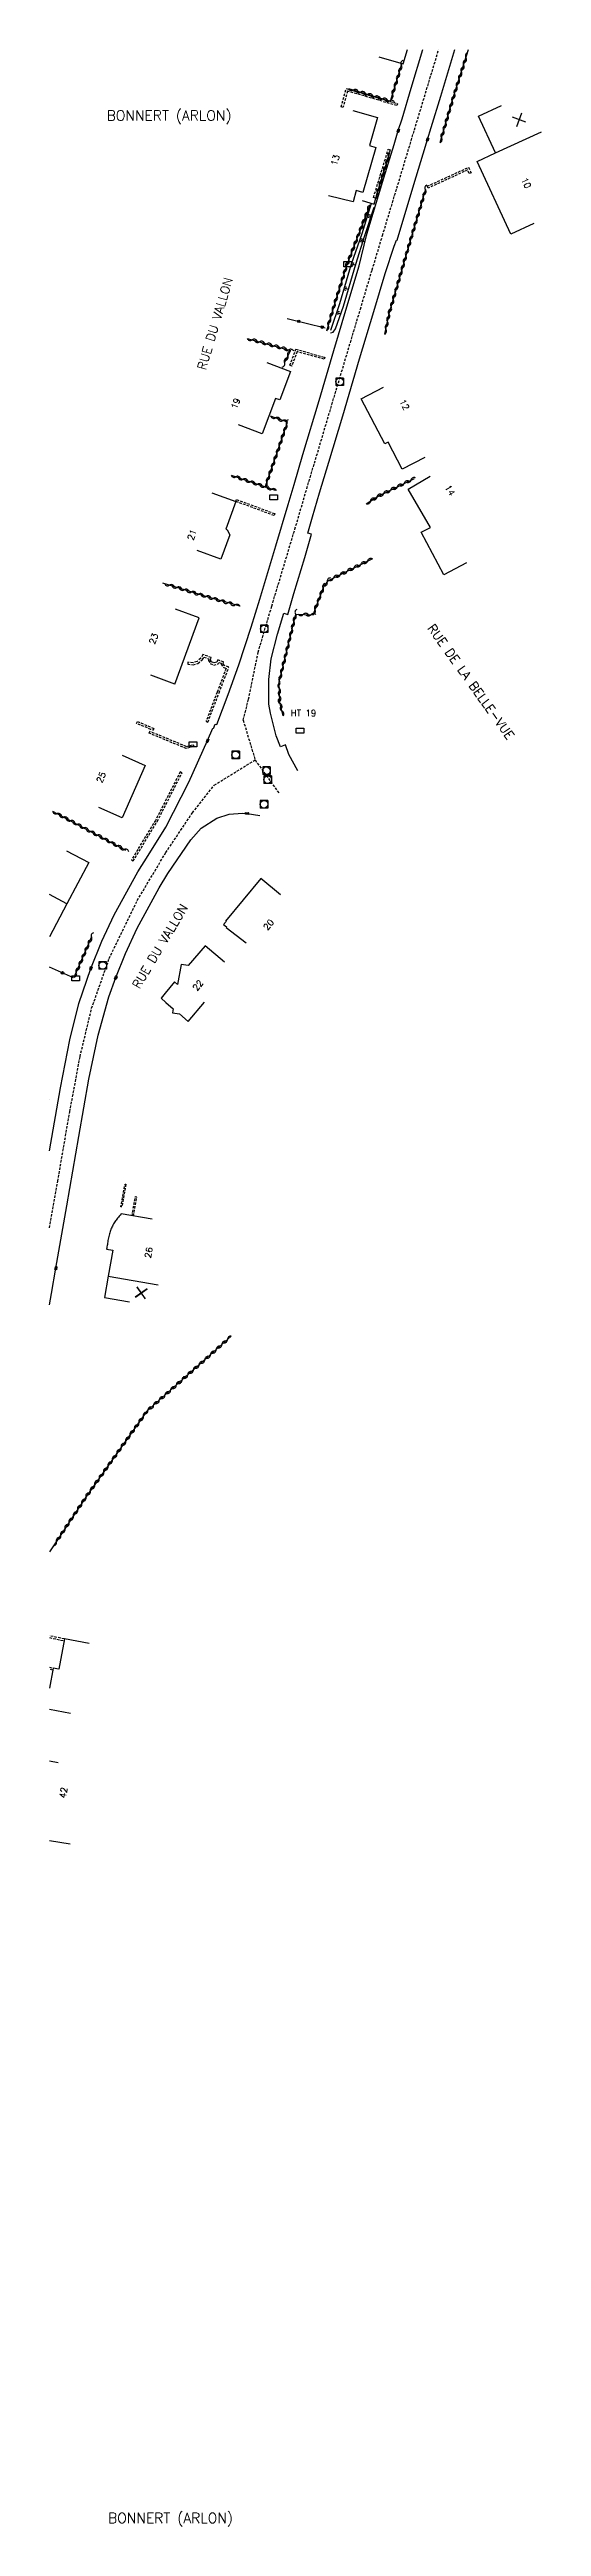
# Model space of a CAD drawing. Header units: millimetres. Extents: x 255000 to 256000, y 43000 to 44000.
# Drawn here: x 255000 to 255097, y 43512.3 to 44000 of the extents above; entities that cross this region are included whole.
import ezdxf
from ezdxf.enums import TextEntityAlignment as Align

# ---------------------------------------------------------------- set-up
doc = ezdxf.new("R2010")
doc.units = ezdxf.units.MM
doc.linetypes.add('DASHED', pattern=[0.75, 0.5, -0.25])
doc.layers.get('0').update_dxf_attribs({"linetype": 'CONTINUOUS'})
for name, color, linetype in [('W0001', 6, 'DASHED'), ('W0008', 7, 'CONTINUOUS'), ('W0100', 7, 'CONTINUOUS'), ('W0105', 7, 'CONTINUOUS'), ('W0112', 1, 'DASHED'), ('W0211', 2, 'CONTINUOUS'), ('W0310', 3, 'CONTINUOUS'), ('W0322', 7, 'CONTINUOUS'), ('W0400', 7, 'CONTINUOUS'), ('W0420', 7, 'CONTINUOUS'), ('W0980', 7, 'CONTINUOUS'), ('W0984', 7, 'CONTINUOUS'), ('W0989', 7, 'CONTINUOUS'), ('W0991', 7, 'CONTINUOUS'), ('W1102', 7, 'CONTINUOUS'), ('W1471', 7, 'CONTINUOUS')]:
    doc.layers.add(name, color=color, linetype=linetype)
doc.styles.get("Standard").update_dxf_attribs({"font": 'romans.shx', "width": 0.85})

# ---------------------------------------------------------------- blocks, each defined once
blk = doc.blocks.new('T420')
for p, q in [((0.75, 0.75), (-0.75, 0.75)), ((-0.75, 0.75), (-0.75, -0.75)), ((0.75, 0.75), (0.75, -0.75)), ((0.75, -0.75), (-0.75, -0.75))]:
    blk.add_line(p, q)
blk.add_ellipse((0, 0), major_axis=(-0.53, 0.53), ratio=1, start_param=3.926991, end_param=10.210176)
blk = doc.blocks.new('T1471')
at = {"color": 0, "linetype": 'Continuous', "flags": 128}
blk.add_lwpolyline([(-0.75, -0.5), (-0.75, 0.5), (0.75, 0.5), (0.75, -0.5), (-0.75, -0.5)], dxfattribs=at)
blk = doc.blocks.new('T400')
for p, q in [((-0.15, 0.3), (0.15, 0.3)), ((-0.15, -0.25), (-0.15, 0.3)), ((-0.15, 0.15), (0.15, 0.15)), ((-0.15, 0), (0.15, 0)), ((0.15, 0.3), (0.15, -0.25)), ((-0.15, -0.15), (0.15, -0.15)), ((-0.15, -0.25), (-0.15, -0.3)), ((-0.15, -0.3), (0.15, -0.3)), ((0.15, -0.3), (0.15, -0.25))]:
    blk.add_line(p, q)
blk = doc.blocks.new('t991o')
at = {"color": 0, "linetype": 'Continuous'}
for p, q in [((-1, 1), (1, -1)), ((-1, -1), (1, 1))]:
    blk.add_line(p, q, dxfattribs=at)
blk = doc.blocks.new('t322o')
at = {"color": 0, "linetype": 'Continuous'}
for radius in [0.25, 0.15]:
    blk.add_circle((0, 0), radius, dxfattribs=at)
blk = doc.blocks.new('t310o')
at = {"color": 0, "linetype": 'Continuous'}
for centre, start, end in [((-0.5, 0.38), 216.8699, 323.1304), ((0.5, -0.37), 36.8699, 143.1303)]:
    blk.add_arc(centre, 0.625, start, end, dxfattribs=at)
blk = doc.blocks.new('t211o')
at = {"color": 0, "linetype": 'Continuous'}
for p, q in [((-0.29, 0.5), (-0.29, 0)), ((0, 1), (0, 0)), ((0.29, 0.5), (0.29, 0))]:
    blk.add_line(p, q, dxfattribs=at)

msp = doc.modelspace()

# ---------------------------------------------------------------- linework, layer by layer
at = {"layer": 'W0001'}
msp.add_line((255065.63, 43963.38), (255076.7, 44000), dxfattribs=at)
for points in [[(255038.17, 43867.95), (255039.23, 43872.05), (255041.12, 43881.3), (255043.79, 43890.36), (255048.36, 43905.56), (255050.71, 43913.53), (255061.26, 43948.88), (255063.59, 43956.63), (255065.63, 43963.38)], [(255038.17, 43867.95), (255040.52, 43860.11), (255045.2, 43853.59)], [(255000, 43767.96), (255001.62, 43777.16), (255004, 43790.83), (255006.02, 43801.68), (255008.3, 43811.2), (255011.77, 43821.01), (255017.29, 43832.43), (255022.92, 43841.87), (255028.16, 43849.71), (255032.47, 43855.12), (255040.52, 43860.11)]]:
    msp.add_lwpolyline(points, dxfattribs=at)
at = {"layer": 'W0008'}
for points in [[(255032.29, 43866.31), (255032.67, 43867.18), (255032.96, 43867.11), (255035.23, 43873), (255037.3, 43878.85), (255039.77, 43886.27), (255041.43, 43891.75), (255044.61, 43902.27), (255047.03, 43910.39), (255048.19, 43914.38), (255049.95, 43920.28), (255053.14, 43930.91), (255056.02, 43940.72), (255058.61, 43949.36), (255061.01, 43957.4), (255062.46, 43963.38), (255062.73, 43964.27), (255065.92, 43974.73), (255067.93, 43981.3), (255068.74, 43984.03), (255069.47, 43986.38), (255071.27, 43992.41), (255073.55, 44000)], [(255043.56, 43869.32), (255043.24, 43871.11), (255043.22, 43875.98), (255043.7, 43880.04), (255044.92, 43884.86), (255046.15, 43888.98), (255046.95, 43888.75), (255048.18, 43892.87), (255050.29, 43899.96), (255051.66, 43904.54), (255050.89, 43904.79), (255051.83, 43907.97), (255053.23, 43912.69), (255055.07, 43918.74), (255057.78, 43927.87), (255061.12, 43939.11), (255063.91, 43948.41), (255066.17, 43955.87), (255067.94, 43961.28), (255068.37, 43962.48), (255068.52, 43962.49), (255071.83, 43973.43), (255073.66, 43979.48), (255074.52, 43982.26), (255075.23, 43984.62), (255077.09, 43990.8), (255079.85, 44000)], [(255048.96, 43857.98), (255047.19, 43861.19), (255046.49, 43863.07), (255045.55, 43862.7), (255044.7, 43864.85), (255043.58, 43869.33)], [(255000, 43783.12), (255002.17, 43795.54), (255003.98, 43804.99), (255005.8, 43812.16), (255008.15, 43819.07), (255010.32, 43824.43), (255012.74, 43829.61), (255017.44, 43838.08), (255019.46, 43841.29), (255022.92, 43846.9), (255027.45, 43855.72), (255031.15, 43863.91), (255032.19, 43866.36)], [(255000, 43752.81), (255000.39, 43755.06), (255001.28, 43760.02), (255003.43, 43772.28), (255005.8, 43785.94), (255007.78, 43797.23), (255009.57, 43805.93), (255011.72, 43813.45), (255013.08, 43817.24), (255014.99, 43821.97), (255017.3, 43827.01), (255021.64, 43834.93), (255023.34, 43837.75), (255027.86, 43844.4), (255029.86, 43846.67), (255032.95, 43848.65), (255035.4, 43849.44), (255038.06, 43849.65), (255038.94, 43849.58), (255041.43, 43849.2)]]:
    msp.add_lwpolyline(points, dxfattribs=at)
at = {"layer": 'W0100'}
msp.add_line((255024.68, 43875.06), (255019.99, 43876.8), dxfattribs=at)
for points in [[(255064.91, 43998.57), (255069.71, 43997.18), (255070.52, 44000)], [(255059.8, 43987.99), (255064.61, 43986.63), (255063.05, 43981.1), (255064.32, 43980.74), (255061.78, 43971.86), (255060.42, 43972.25), (255059.87, 43970.01), (255055.01, 43971.19)], [(255095.44, 43965.73), (255090.9, 43963.64), (255084.28, 43977.96), (255087.87, 43979.63), (255084.53, 43986.91), (255089.07, 43988.99)], [(255042.81, 43938.35), (255047.49, 43936.6), (255045.39, 43930.99), (255044.57, 43931.31), (255041.91, 43924.32), (255037.23, 43926.1)], [(255073.96, 43919.68), (255069.53, 43917.35), (255066.72, 43922.69), (255066.11, 43922.38), (255061.43, 43931.19), (255065.85, 43933.54)], [(255032, 43912.68), (255036.72, 43911.01), (255034.78, 43905.54), (255035.01, 43905.43), (255035.53, 43904.44), (255033.78, 43899.66), (255029.08, 43901.37)], [(255082.15, 43898.95), (255077.74, 43896.58), (255073.26, 43904.93), (255075.08, 43905.89), (255070.67, 43913.46), (255074.99, 43915.97)], [(255024.68, 43875.06), (255029.49, 43888.09), (255024.8, 43889.82)]]:
    msp.add_lwpolyline(points, dxfattribs=at)
at = {"layer": 'W0100', "flags": 128}
for points in [[(255014.29, 43861.04), (255018.87, 43859.02), (255014.31, 43848.7), (255009.73, 43850.72)], [(255003.32, 43842.24), (255007.74, 43839.9), (255003.43, 43831.78), (255000, 43825.3)], [(255045.5, 43833.53), (255041.66, 43836.74), (255034.68, 43828.39), (255034.79, 43828.29), (255034.31, 43827.72), (255034.89, 43827.23), (255034.81, 43827.12), (255038.76, 43824.07)], [(255034.47, 43820.28), (255030.65, 43823.51), (255027.35, 43819.6), (255025.97, 43819.83), (255025.2, 43815.88), (255024.65, 43816.41), (255022.77, 43814.21), (255022, 43813.19), (255022.93, 43812.35), (255024.4, 43811.11), (255024.25, 43810.34), (255025.6, 43810.09), (255027.35, 43808.61), (255030.57, 43812.44)], [(255020.2, 43769.68), (255014.12, 43770.7), (255013.93, 43770.5), (255013.74, 43770.3), (255013.57, 43770.09), (255013.39, 43769.88), (255013.25, 43769.7), (255013.11, 43769.51), (255012.98, 43769.32), (255012.86, 43769.13), (255012.73, 43768.93), (255012.62, 43768.73), (255012.5, 43768.53), (255012.4, 43768.32), (255012.29, 43768.11), (255012.19, 43767.9), (255012.1, 43767.69), (255012.02, 43767.47), (255011.94, 43767.25), (255011.87, 43767.02), (255011.8, 43766.76), (255011.73, 43766.5), (255011.67, 43766.24), (255011.62, 43765.98), (255011.57, 43765.72), (255011.52, 43765.46), (255011.48, 43765.19), (255011.44, 43764.93), (255011.4, 43764.7), (255011.36, 43764.47), (255011.32, 43764.24), (255011.28, 43764), (255011.23, 43763.77), (255012.45, 43763.56), (255011.56, 43758.44), (255010.82, 43754.26), (255015.75, 43753.4)], [(255007.85, 43686.11), (255002.93, 43687.03), (255001.82, 43681.08), (255000.74, 43681.29), (255000, 43677.32)], [(255000, 43673.17), (255004.17, 43672.39)], [(255001.72, 43662.63), (255000, 43662.92)], [(255000, 43647.31), (255004.06, 43646.66)]]:
    msp.add_lwpolyline(points, dxfattribs=at)
at = {"layer": 'W0105'}
for p, q in [((255063.98, 43969.58), (255064.31, 43970.71)), ((255061.63, 43970.25), (255063.98, 43969.58))]:
    msp.add_line(p, q, dxfattribs=at)
at = {"layer": 'W0112'}
for p, q in [((255058.74, 43991.81), (255057.84, 43988.59)), ((255068.47, 43988.96), (255058.74, 43991.81)), ((255063.85, 43970.85), (255066.77, 43980.4)), ((255066.77, 43980.4), (255067.15, 43980.28)), ((255074.43, 43973.07), (255082.59, 43976.81)), ((255082.59, 43976.81), (255083.07, 43975.75)), ((255048.82, 43940.51), (255047.74, 43937.68)), ((255054.13, 43939.01), (255048.82, 43940.51)), ((255036.72, 43911.02), (255036.86, 43911.4)), ((255044.26, 43908.23), (255036.72, 43911.02)), ((255028.28, 43879.25), (255027.27, 43879.34)), ((255020, 43866.12), (255017.16, 43867.31)), ((255021.25, 43848.02), (255026.12, 43857.59)), ((255016.47, 43840.21), (255021.25, 43848.02))]:
    msp.add_line(p, q, dxfattribs=at)
for points in [[(255057.84, 43988.59), (255057.46, 43988.7), (255058.47, 43992.31)], [(255058.47, 43992.31), (255068.58, 43989.34), (255068.47, 43988.96)], [(255067.15, 43980.28), (255064.23, 43970.73), (255063.85, 43970.85)], [(255082.39, 43976.28), (255074.6, 43972.7), (255074.43, 43973.07)], [(255083.07, 43975.75), (255082.71, 43975.58), (255082.39, 43976.28)], [(255047.74, 43937.68), (255047.37, 43937.82), (255048.57, 43940.99)], [(255048.57, 43940.99), (255054.24, 43939.39), (255054.13, 43939.01)], [(255036.86, 43911.4), (255044.39, 43908.61), (255044.26, 43908.23)], [(255027.27, 43879.34), (255027.24, 43878.94), (255028.32, 43878.85), (255029.26, 43879.12), (255030.15, 43879.86), (255030.42, 43880.36), (255031.4, 43880.01), (255031.33, 43879.72), (255031.67, 43879.1), (255032.38, 43878.8), (255033.25, 43879.02), (255033.37, 43879.31), (255033.86, 43879.14), (255033.83, 43878.96), (255034.22, 43878.39), (255034.82, 43878.15), (255033.04, 43873.46)], [(255031.22, 43867.56), (255033.41, 43873.32), (255035.33, 43878.37), (255034.49, 43878.71), (255034.25, 43879.06), (255034.31, 43879.4), (255033.15, 43879.82), (255032.96, 43879.36), (255032.41, 43879.22), (255031.95, 43879.42), (255031.76, 43879.77), (255031.88, 43880.27), (255030.24, 43880.86), (255029.84, 43880.12), (255029.07, 43879.48), (255028.28, 43879.25)], [(255033.04, 43873.46), (255030.85, 43867.71), (255031.22, 43867.56)], [(255017.16, 43867.31), (255017.32, 43867.68), (255020.54, 43866.33), (255020.19, 43865.6), (255026.97, 43862.77)], [(255028.43, 43862.77), (255026.94, 43862.35), (255019.65, 43865.39), (255020, 43866.12)], [(255026.97, 43862.77), (255028.33, 43863.16), (255028.43, 43862.77)], [(255026.12, 43857.59), (255025.77, 43857.77), (255020.9, 43848.21)], [(255020.9, 43848.21), (255016.13, 43840.42), (255016.47, 43840.21)]]:
    msp.add_lwpolyline(points, dxfattribs=at)
at = {"layer": 'W0112', "flags": 128}
msp.add_lwpolyline([(255015.06, 43776.55), (255014.27, 43772.11), (255014.09, 43772.14), (255014.88, 43776.59)], close=True, dxfattribs=at)
for points in [[(255016.55, 43770.28), (255017.21, 43774.01), (255016.86, 43774.07), (255016.2, 43770.34)], [(255002.94, 43687.01), (255000, 43687.65)], [(255000, 43687.28), (255002.87, 43686.66)], [(255000, 43681.45), (255000.74, 43681.29)], [(255000.66, 43680.9), (255000, 43681.04)]]:
    msp.add_lwpolyline(points, dxfattribs=at)
at = {"layer": 'W0211'}
for points in [[(255063.42, 43969.65), (255061.58, 43963.68), (255059.46, 43957.73), (255057.14, 43949.93), (255055.36, 43944.68)], [(255055.4, 43944.23), (255055.93, 43944.35), (255056.37, 43944.97), (255057.95, 43949.48), (255060.38, 43957.74), (255062.14, 43963.39), (255064.01, 43968.98)]]:
    msp.add_lwpolyline(points, dxfattribs=at)
at = {"layer": 'W0310'}
for p, q in [((255064.34, 43970.73), (255067.06, 43979.73)), ((255035.77, 43916.18), (255044.46, 43913.2)), ((255000.61, 43850), (255015.01, 43842.32)), ((255004.89, 43817.34), (255008.36, 43825.36))]:
    msp.add_line(p, q, dxfattribs=at)
for points in [[(255076.97, 43981.67), (255079.45, 43990.12), (255082.58, 44000)], [(255058.91, 43992.31), (255067.18, 43989.85), (255069.45, 43997.19)], [(255066.08, 43943.96), (255066.94, 43948.02), (255069.01, 43955.16), (255070.99, 43961.93), (255074.16, 43972.58)], [(255063.1, 43969.31), (255061.1, 43964.11), (255058.59, 43957.59), (255056.26, 43950.15), (255054.58, 43944.57)], [(255038.97, 43943.1), (255047.48, 43940.76), (255046.3, 43938.34)], [(255042.5, 43913.83), (255044.89, 43920.68), (255046.89, 43926.62), (255043.58, 43927.81)], [(255062.41, 43910.57), (255064.77, 43912.04), (255071.9, 43915.56)], [(255046.07, 43868.77), (255045.41, 43871.4), (255045.24, 43875.44), (255048.52, 43888.8), (255051.93, 43888.69), (255054.04, 43894.24), (255054.97, 43895.45), (255063.72, 43899.8)], [(255037.56, 43890.36), (255031.25, 43892.19), (255022.33, 43894.92)], [(255035.83, 43746.65), (255019.21, 43731.87), (255007.3, 43715.13), (255000, 43704.16)]]:
    msp.add_lwpolyline(points, dxfattribs=at)
at = {"layer": 'W0322'}
for p, q in [((255046.82, 43947.05), (255054.3, 43945.21)), ((255004.72, 43817.21), (255000, 43819.29)), ((255000, 43793.34), (255000.03, 43793.34))]:
    msp.add_line(p, q, dxfattribs=at)
at = {"layer": 'W1102'}
msp.add_line((255087.87, 43979.63), (255096.96, 43983.8), dxfattribs=at)
at = {"layer": 'W1102', "flags": 128}
for points in [[(255003.43, 43831.78), (255000, 43833.6)], [(255011.56, 43758.44), (255021.41, 43756.73)]]:
    msp.add_lwpolyline(points, dxfattribs=at)

# ---------------------------------------------------------------- block references
at = {"layer": 'W0211'}
for p, rotation in [((255062.68, 43967.26), 252.8897973690889), ((255061.16, 43962.5), 250.407824616222), ((255059.48, 43957.79), 250.407824616222), ((255058.05, 43953), 253.438166300639), ((255056.56, 43948.23), 251.319699176895)]:
    msp.add_blockref('t211o', p, dxfattribs=dict(at, rotation=rotation))
at = {"layer": 'W0310'}
for p, rotation in [((255068.47, 43994.02), 72.83367623167264), ((255068.92, 43995.45), 72.83367623167264), ((255069.36, 43996.89), 72.83367623167264), ((255080.72, 43994.12), 72.43334932060353), ((255081.17, 43995.55), 72.43334932060353), ((255081.62, 43996.98), 72.43334932060353), ((255082.08, 43998.41), 72.43334932060353), ((255059.87, 43992.02), 343.4108225622002), ((255061.31, 43991.6), 343.4108225622002), ((255062.75, 43991.17), 343.4108225622002), ((255064.18, 43990.74), 343.4108225622002), ((255065.62, 43990.31), 343.4108225622002), ((255067.06, 43989.88), 343.4108225622002), ((255067.59, 43991.15), 72.83367623167264), ((255068.03, 43992.59), 72.83367623167264), ((255079.36, 43989.82), 73.6303946755581), ((255079.81, 43991.26), 72.43334932060353), ((255080.26, 43992.69), 72.43334932060353), ((255078.1, 43985.51), 73.6303946755581), ((255078.52, 43986.95), 73.6303946755581), ((255078.94, 43988.39), 73.6303946755581), ((255077.25, 43982.63), 73.6303946755581), ((255077.67, 43984.07), 73.6303946755581), ((255065.5, 43974.56), 73.18519458891396), ((255065.93, 43976), 73.18519458891396), ((255066.36, 43977.43), 73.18519458891396), ((255066.8, 43978.87), 73.18519458891396), ((255064.63, 43971.69), 73.18519458891396), ((255065.06, 43973.13), 73.18519458891396), ((255073.66, 43970.91), 73.41250910989048), ((255074.09, 43972.34), 73.41250910989048), ((255061.66, 43965.58), 249.0207600176663), ((255062.2, 43966.98), 249.0207600176663), ((255062.74, 43968.38), 249.0207600176663), ((255071.95, 43965.16), 73.41250910989048), ((255072.38, 43966.59), 73.41250910989048), ((255072.81, 43968.03), 73.41250910989048), ((255073.23, 43969.47), 73.41250910989048), ((255059.51, 43959.98), 248.9030304103593), ((255060.05, 43961.38), 248.9030304103593), ((255060.59, 43962.78), 248.9030304103593), ((255061.13, 43964.18), 249.0207600176663), ((255070.67, 43960.84), 73.68206930272187), ((255071.09, 43962.28), 73.41250910989048), ((255071.52, 43963.72), 73.41250910989048), ((255058.01, 43955.74), 252.6526601869904), ((255058.45, 43957.17), 252.6526601869904), ((255058.97, 43958.58), 248.9030304103593), ((255068.99, 43955.08), 73.82829966575996), ((255069.41, 43956.52), 73.68206930272187), ((255069.83, 43957.96), 73.68206930272187), ((255070.25, 43959.4), 73.68206930272187), ((255056.67, 43951.44), 252.6526601869904), ((255057.11, 43952.88), 252.6526601869904), ((255057.56, 43954.31), 252.6526601869904), ((255067.73, 43950.76), 73.82829966575996), ((255068.15, 43952.2), 73.82829966575996), ((255068.57, 43953.64), 73.82829966575996), ((255054.92, 43945.7), 253.2376086682607), ((255055.35, 43947.14), 253.2376086682607), ((255055.79, 43948.57), 253.2376086682607), ((255056.22, 43950.01), 253.2376086682607), ((255066.6, 43946.41), 78.08005331600063), ((255066.91, 43947.88), 78.08005331600063), ((255067.32, 43949.32), 73.82829966575996), ((255039.93, 43942.84), 344.6311319750945), ((255041.38, 43942.44), 344.6311319750945), ((255042.83, 43942.04), 344.6311319750945), ((255044.27, 43941.64), 344.6311319750945), ((255045.72, 43941.25), 344.6311319750945), ((255047.16, 43940.85), 344.6311319750945), ((255066.29, 43944.94), 78.08005331600063), ((255046.31, 43938.37), 243.8340726565248), ((255046.97, 43939.71), 243.8340726565248), ((255044.55, 43927.46), 160.2902704243124), ((255045.96, 43926.95), 160.2902704243124), ((255046.72, 43926.13), 71.40618045677157), ((255045.29, 43921.86), 71.40618045677157), ((255045.76, 43923.28), 71.40618045677157), ((255046.24, 43924.71), 71.40618045677157), ((255043.32, 43916.19), 70.76535553284387), ((255043.82, 43917.61), 70.76535553284387), ((255044.31, 43919.03), 70.76535553284387), ((255044.8, 43920.44), 70.76535553284387), ((255036.72, 43915.85), 341.0578907116712), ((255038.14, 43915.37), 341.0578907116712), ((255039.56, 43914.88), 341.0578907116712), ((255040.98, 43914.39), 341.0578907116712), ((255042.39, 43913.91), 341.0578907116712), ((255042.83, 43914.78), 70.76535553284387), ((255043.81, 43913.42), 341.0578907116712), ((255064.53, 43911.89), 31.81106251415655), ((255065.86, 43912.57), 26.27832768064128), ((255067.21, 43913.24), 26.27832768064128), ((255068.55, 43913.9), 26.27832768064128), ((255069.9, 43914.57), 26.27832768064128), ((255071.24, 43915.23), 26.27832768064128), ((255063.26, 43911.1), 31.81106251415655), ((255058.66, 43897.28), 26.44179512076597), ((255060, 43897.95), 26.44179512076597), ((255061.35, 43898.62), 26.44179512076597), ((255062.69, 43899.29), 26.44179512076597), ((255023.67, 43894.51), 162.9744397120023), ((255025.11, 43894.07), 162.9744397120023), ((255026.54, 43893.63), 162.9744397120023), ((255027.98, 43893.19), 162.9744397120023), ((255029.41, 43892.75), 162.9744397120023), ((255030.84, 43892.32), 162.9744397120023), ((255053.38, 43892.5), 69.1210961970264), ((255053.92, 43893.91), 69.1210961970264), ((255054.74, 43895.15), 52.46579718955319), ((255055.97, 43895.95), 26.44179512076597), ((255057.32, 43896.61), 26.44179512076597), ((255032.28, 43891.89), 163.7874359488461), ((255033.72, 43891.47), 163.7874359488461), ((255035.16, 43891.05), 163.7874359488461), ((255036.6, 43890.63), 163.7874359488461), ((255048.16, 43887.33), 76.20428297248961), ((255048.52, 43888.79), 76.20428297248961), ((255050.01, 43888.75), 358.2011724546984), ((255051.51, 43888.71), 358.2011724546984), ((255052.31, 43889.7), 69.1210961970264), ((255052.85, 43891.1), 69.1210961970264), ((255047.09, 43882.96), 76.20428297248961), ((255047.44, 43884.42), 76.20428297248961), ((255047.8, 43885.88), 76.20428297248961), ((255045.66, 43877.14), 76.20428297248961), ((255046.01, 43878.59), 76.20428297248961), ((255046.37, 43880.05), 76.20428297248961), ((255046.73, 43881.51), 76.20428297248961), ((255045.3, 43875.68), 76.20428297248961), ((255045.29, 43874.19), 92.4254412573901), ((255045.36, 43872.69), 92.4254412573901), ((255045.46, 43871.2), 104.0004590897701), ((255045.83, 43869.74), 104.0004590897701), ((255001.49, 43849.53), 331.9256297346652), ((255002.82, 43848.83), 331.9256297346652), ((255004.14, 43848.12), 331.9256297346652), ((255005.47, 43847.42), 331.9256297346652), ((255006.79, 43846.71), 331.9256297346652), ((255008.11, 43846), 331.9256297346652), ((255009.44, 43845.3), 331.9256297346652), ((255010.76, 43844.59), 331.9256297346652), ((255012.08, 43843.89), 331.9256297346652), ((255013.41, 43843.18), 331.9256297346652), ((255014.73, 43842.47), 331.9256297346652), ((255007.67, 43823.77), 66.56994442436287), ((255008.27, 43825.14), 66.56994442436287), ((255005.88, 43819.64), 66.56994442436287), ((255006.48, 43821.01), 66.56994442436287), ((255007.07, 43822.39), 66.56994442436287), ((255005.28, 43818.26), 66.56994442436287), ((255035.08, 43745.99), 221.6427787543737), ((255029.48, 43741), 221.6427787543737), ((255030.6, 43742), 221.6427787543737), ((255031.72, 43743), 221.6427787543737), ((255032.84, 43743.99), 221.6427787543737), ((255033.96, 43744.99), 221.6427787543737), ((255023.87, 43736.02), 221.6427787543737), ((255024.99, 43737.02), 221.6427787543737), ((255026.11, 43738.01), 221.6427787543737), ((255027.23, 43739.01), 221.6427787543737), ((255028.36, 43740.01), 221.6427787543737), ((255018.48, 43730.85), 234.5752185606556), ((255019.39, 43732.03), 221.6427787543737), ((255020.51, 43733.03), 221.6427787543737), ((255021.63, 43734.03), 221.6427787543737), ((255022.75, 43735.02), 221.6427787543737), ((255015, 43725.96), 234.5752185606556), ((255015.87, 43727.18), 234.5752185606556), ((255016.74, 43728.4), 234.5752185606556), ((255017.61, 43729.62), 234.5752185606556), ((255011.52, 43721.07), 234.5752185606556), ((255012.39, 43722.29), 234.5752185606556), ((255013.26, 43723.51), 234.5752185606556), ((255014.13, 43724.74), 234.5752185606556), ((255008.04, 43716.18), 234.5752185606556), ((255008.91, 43717.4), 234.5752185606556), ((255009.78, 43718.62), 234.5752185606556), ((255010.65, 43719.85), 234.5752185606556), ((255004.69, 43711.21), 236.3775668082983), ((255005.52, 43712.46), 236.3775668082983), ((255006.35, 43713.7), 236.3775668082983), ((255007.18, 43714.95), 236.3775668082983), ((255002.2, 43707.46), 236.3775668082983), ((255003.03, 43708.71), 236.3775668082983), ((255003.86, 43709.96), 236.3775668082983), ((255001.37, 43706.21), 236.3775668082983)]:
    msp.add_blockref('t310o', p, dxfattribs=dict(at, rotation=rotation))
at = {"layer": 'W0322'}
for p, rotation in [((255049.12, 43946.48), 346.2056421360156), ((255053.74, 43945.35), 346.2056421360156), ((255002.55, 43818.17), 156.160499311795)]:
    msp.add_blockref('t322o', p, dxfattribs=dict(at, rotation=rotation))
at = {"layer": 'W0400'}
for p, rotation in [((255068.74, 43984.03), 343.4453048696151), ((255074.52, 43982.26), 162.9165878295898), ((255031.15, 43863.91), 335.6444778429274), ((255038.94, 43849.58), 85.2545776367187), ((255008.15, 43819.07), 341.1601486214915), ((255013.08, 43817.24), 160.2508926391602), ((255001.28, 43760.02), 169.8322296142578)]:
    msp.add_blockref('T400', p, dxfattribs=dict(at, rotation=rotation))
at = {"layer": 'W0420'}
for p in [(255057.19, 43934.57), (255042.31, 43885.93), (255036.67, 43861.11), (255042.76, 43857.99), (255043.01, 43856.24), (255042.29, 43851.39), (255010.48, 43819.63)]:
    msp.add_blockref('T420', p, dxfattribs=at)
at = {"layer": 'W0991'}
for p, rotation in [((255092.56, 43986.19), 114.6465334761067), ((255018.07, 43755.21), 80.22128361188769), ((255018.09, 43755.14), 80.0094632658556)]:
    msp.add_blockref('t991o', p, dxfattribs=dict(at, rotation=rotation))
at = {"layer": 'W1471'}
for p in [(255058.74, 43957.74), (255044.17, 43911.82), (255028.27, 43863.16), (255049.36, 43865.86), (255005.15, 43817.08)]:
    msp.add_blockref('T1471', p, dxfattribs=at)

# ---------------------------------------------------------------- texts
at = {"layer": 'W0980'}
for p in [(255023.57, 43986.86), (255023.85, 43513.77)]:
    msp.add_text('BONNERT (ARLON)', height=2, dxfattribs=at).set_placement(p, align=Align.MIDDLE)
at = {"layer": 'W0984'}
msp.add_text('HT 19', height=1.25, rotation=359.8709, dxfattribs=at).set_placement((255050.06, 43869.33), align=Align.MIDDLE)
at = {"layer": 'W0989'}
for s, rotation, p in [('RUE DU VALLON', 73.3796, (255032.61, 43946.02)), ('RUE DE LA BELLE-VUE', 305.652, (255083.06, 43875.5)), ('RUE DU VALLON', 59.1867, (255021.76, 43823.41))]:
    msp.add_text(s, height=1.75, rotation=rotation, dxfattribs=at).set_placement(p, align=Align.MIDDLE)
at = {"layer": 'W0991'}
for s, rotation, p in [('13', 74.0226, (255056.32, 43978.23)), ('10', 294.7941, (255093.95, 43973.73)), ('19', 69.1955, (255036.69, 43930.3)), ('12', 297.9608, (255069.95, 43930.07)), ('14', 300.2212, (255078.92, 43913.2)), ('21', 69.9177, (255028.08, 43904.45)), ('23', 69.7028, (255020.52, 43884)), ('25', 66.1681, (255010.18, 43856.69)), ('20', 49.7632, (255043.17, 43827.68)), ('22', 49.7262, (255029.25, 43815.74)), ('26', 79.5579, (255019.54, 43763.1)), ('42', 80.3355, (255002.74, 43656.74))]:
    msp.add_text(s, height=1.25, rotation=rotation, dxfattribs=at).set_placement(p, align=Align.MIDDLE)

doc.saveas('drawing.dxf')
